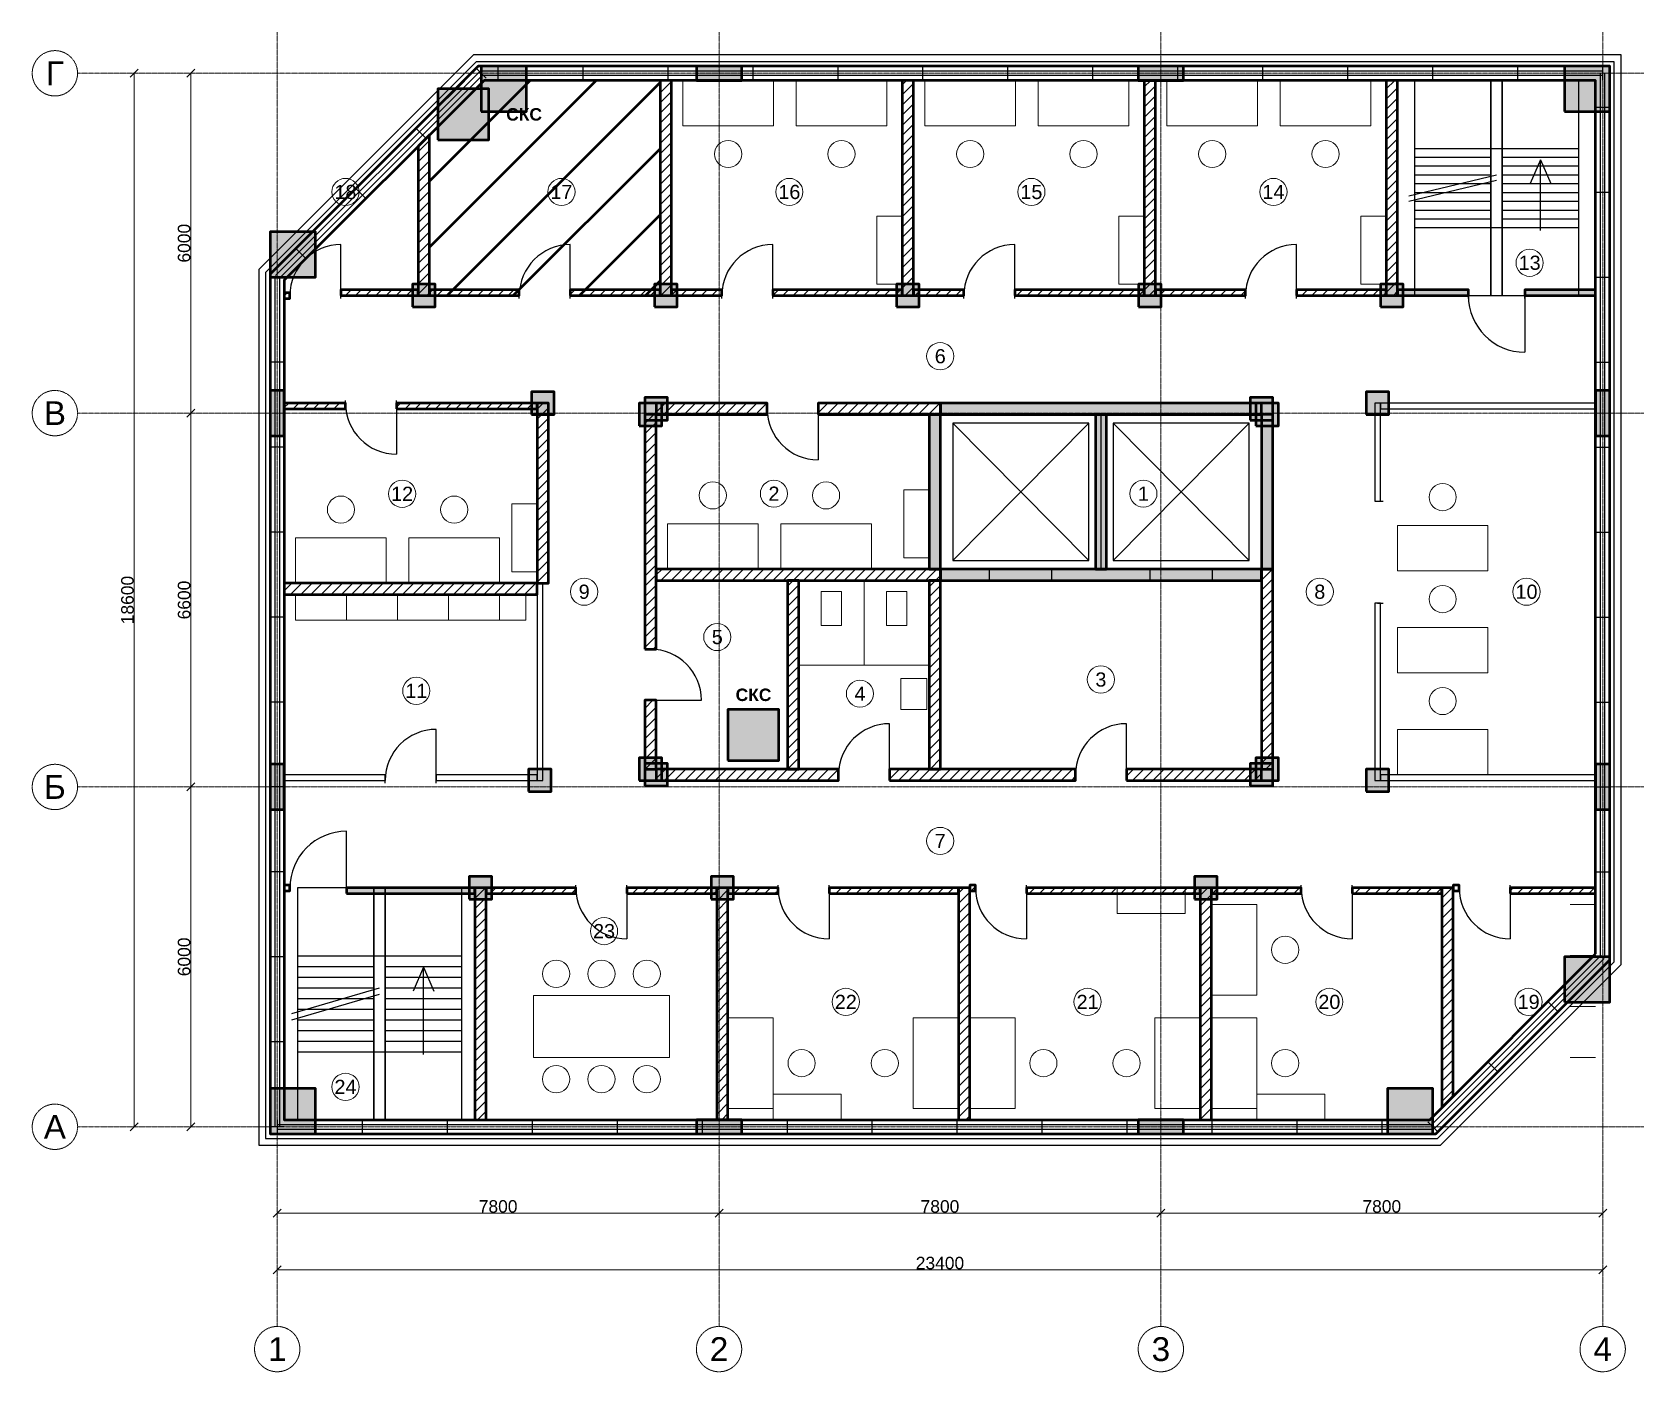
# Model space of a CAD drawing. Header units: millimetres. Extents: x -4325 to 24125, y -4325 to 19325.
import ezdxf
from ezdxf.enums import TextEntityAlignment as Align

# ---------------------------------------------------------------- set-up
doc = ezdxf.new("R2010")
doc.units = ezdxf.units.MM
doc.linetypes.add('CENTER2', pattern=[2.541, 1.587, -0.318, 0.318, -0.318])
for name, color, linetype, lineweight in [('A-ANNO-ROOM', 7, 'CONTINUOUS', 18), ('A-DIMS', 8, 'CONTINUOUS', 13), ('A-DOOR', 3, 'CONTINUOUS', 25), ('A-ELEV', 7, 'CONTINUOUS', 25), ('A-FACADE-PANEL', 8, 'CONTINUOUS', 25), ('A-FURN', 8, 'CONTINUOUS', 18), ('A-GLAZ-RIBBON', 5, 'CONTINUOUS', 25), ('A-GRID', 8, 'CENTER2', 13), ('A-HATCH', 9, 'CONTINUOUS', 9), ('A-OUTLINE', 7, 'CONTINUOUS', 50), ('A-SANI', 8, 'CONTINUOUS', 18), ('A-STAIR', 7, 'CONTINUOUS', 25), ('A-WALL-BLOCK', 9, 'CONTINUOUS', 50), ('A-WALL-GLASS', 4, 'CONTINUOUS', 25), ('A-WALL-RC', 7, 'CONTINUOUS', 50), ('E-SCS-RISER', 1, 'CONTINUOUS', 50), ('E-SERVER-ROOM', 1, 'CONTINUOUS', 50)]:
    doc.layers.add(name, color=color, linetype=linetype, lineweight=lineweight)
doc.styles.add('Arial-Bold', font='arialbd.ttf')
doc.styles.get("Standard").update_dxf_attribs({"font": 'arial.ttf'})

msp = doc.modelspace()

# ---------------------------------------------------------------- hatches: boundary and pattern name
at = {"layer": 'A-HATCH'}
h = msp.add_hatch(dxfattribs=at)
h.set_pattern_fill('ANSI31', scale=40)
h.paths.add_polyline_path([(6761, 14675), (6961, 14675), (6961, 18475), (6961, 18475), (6761, 18475), (6761, 18475)])
h = msp.add_hatch(dxfattribs=at)
h.set_pattern_fill('ANSI31', scale=40)
h.paths.add_polyline_path([(11034, 14675), (11234, 14675), (11234, 18475), (11234, 18475), (11034, 18475), (11034, 18475)])
h = msp.add_hatch(dxfattribs=at)
h.set_pattern_fill('ANSI31', scale=40)
h.paths.add_polyline_path([(15307, 14675), (15507, 14675), (15507, 18475), (15507, 18475), (15307, 18475), (15307, 18475)])
h = msp.add_hatch(dxfattribs=at)
h.set_pattern_fill('ANSI31', scale=40)
h.paths.add_polyline_path([(19580, 14675), (19780, 14675), (19780, 18475), (19780, 18475), (19580, 18475), (19580, 18475)])
h = msp.add_hatch(dxfattribs=at)
h.set_pattern_fill('ANSI31', scale=40)
h.paths.add_polyline_path([(2488, 14675), (2688, 14675), (2688, 17511), (2488, 17311)])
h = msp.add_hatch(dxfattribs=at)
h.set_pattern_fill('ANSI31', scale=40)
h.paths.add_polyline_path([(125, 14625), (125, 14625), (225, 14625), (225, 14725), (125, 14725), (125, 14725)])
h = msp.add_hatch(dxfattribs=at)
h.set_pattern_fill('ANSI31', scale=40)
h.paths.add_polyline_path([(1125, 14675), (2488, 14675), (2488, 14775), (1125, 14775)])
h = msp.add_hatch(dxfattribs=at)
h.set_pattern_fill('ANSI31', scale=40)
h.paths.add_polyline_path([(2688, 14675), (4274, 14675), (4274, 14775), (2688, 14775)])
h = msp.add_hatch(dxfattribs=at)
h.set_pattern_fill('ANSI31', scale=40)
h.paths.add_polyline_path([(5174, 14675), (6761, 14675), (6761, 14775), (5174, 14775)])
h = msp.add_hatch(dxfattribs=at)
h.set_pattern_fill('ANSI31', scale=40)
h.paths.add_polyline_path([(6961, 14675), (7848, 14675), (7848, 14775), (6961, 14775)])
h = msp.add_hatch(dxfattribs=at)
h.set_pattern_fill('ANSI31', scale=40)
h.paths.add_polyline_path([(8748, 14675), (11034, 14675), (11034, 14775), (8748, 14775)])
h = msp.add_hatch(dxfattribs=at)
h.set_pattern_fill('ANSI31', scale=40)
h.paths.add_polyline_path([(11234, 14675), (12120, 14675), (12120, 14775), (11234, 14775)])
h = msp.add_hatch(dxfattribs=at)
h.set_pattern_fill('ANSI31', scale=40)
h.paths.add_polyline_path([(13020, 14675), (15307, 14675), (15307, 14775), (13020, 14775)])
h = msp.add_hatch(dxfattribs=at)
h.set_pattern_fill('ANSI31', scale=40)
h.paths.add_polyline_path([(15507, 14675), (17094, 14675), (17094, 14775), (15507, 14775)])
h = msp.add_hatch(dxfattribs=at)
h.set_pattern_fill('ANSI31', scale=40)
h.paths.add_polyline_path([(17994, 14675), (19580, 14675), (19580, 14775), (17994, 14775)])
h = msp.add_hatch(dxfattribs=at)
h.set_pattern_fill('ANSI31', scale=40)
h.paths.add_polyline_path([(125, 12675), (125, 12675), (1207, 12675), (1207, 12775), (125, 12775), (125, 12775)])
h = msp.add_hatch(dxfattribs=at)
h.set_pattern_fill('ANSI31', scale=40)
h.paths.add_polyline_path([(2107, 12675), (4589, 12675), (4589, 12775), (2107, 12775)])
h = msp.add_hatch(dxfattribs=at)
h.set_pattern_fill('ANSI31', scale=40)
h.paths.add_polyline_path([(4589, 9596), (4789, 9596), (4789, 12775), (4589, 12775)])
h = msp.add_hatch(dxfattribs=at)
h.set_pattern_fill('ANSI31', scale=40)
h.paths.add_polyline_path([(6489, 8432), (6689, 8432), (6689, 12575), (6489, 12575)])
h = msp.add_hatch(dxfattribs=at)
h.set_pattern_fill('ANSI31', scale=40)
h.paths.add_polyline_path([(6689, 12575), (8650, 12575), (8650, 12775), (6689, 12775)])
h = msp.add_hatch(dxfattribs=at)
h.set_pattern_fill('ANSI31', scale=40)
h.paths.add_polyline_path([(9550, 12575), (11711, 12575), (11711, 12775), (9550, 12775)])
h = msp.add_hatch(dxfattribs=at)
h.set_pattern_fill('ANSI31', scale=40)
h.paths.add_polyline_path([(6689, 9648), (11711, 9648), (11711, 9848), (6689, 9848)])
h = msp.add_hatch(dxfattribs=at)
h.set_pattern_fill('ANSI31', scale=40)
h.paths.add_polyline_path([(17375, 6317), (17575, 6317), (17575, 9848), (17375, 9848)])
h = msp.add_hatch(dxfattribs=at)
h.set_pattern_fill('ANSI31', scale=40)
h.paths.add_polyline_path([(125, 9396), (125, 9396), (4589, 9396), (4589, 9596), (125, 9596), (125, 9596)])
h = msp.add_hatch(dxfattribs=at)
h.set_pattern_fill('ANSI31', scale=40)
h.paths.add_polyline_path([(9008, 6317), (9208, 6317), (9208, 9648), (9008, 9648)])
h = msp.add_hatch(dxfattribs=at)
h.set_pattern_fill('ANSI31', scale=40)
h.paths.add_polyline_path([(11511, 6317), (11711, 6317), (11711, 9648), (11511, 9648)])
h = msp.add_hatch(dxfattribs=at)
h.set_pattern_fill('ANSI31', scale=40)
h.paths.add_polyline_path([(6489, 6317), (6689, 6317), (6689, 7532), (6489, 7532)])
h = msp.add_hatch(dxfattribs=at)
h.set_pattern_fill('ANSI31', scale=40)
h.paths.add_polyline_path([(6689, 6117), (9910, 6117), (9910, 6317), (6689, 6317)])
h = msp.add_hatch(dxfattribs=at)
h.set_pattern_fill('ANSI31', scale=40)
h.paths.add_polyline_path([(10810, 6117), (14093, 6117), (14093, 6317), (10810, 6317)])
h = msp.add_hatch(dxfattribs=at)
h.set_pattern_fill('ANSI31', scale=40)
h.paths.add_polyline_path([(14993, 6117), (17375, 6117), (17375, 6317), (14993, 6317)])
h = msp.add_hatch(dxfattribs=at)
h.set_pattern_fill('ANSI31', scale=40)
h.paths.add_polyline_path([(125, 4167), (125, 4167), (225, 4167), (225, 4267), (125, 4267), (125, 4267)])
h = msp.add_hatch(dxfattribs=at)
h.set_pattern_fill('ANSI31', scale=40)
h.paths.add_polyline_path([(3490, 125), (3690, 125), (3690, 125), (3690, 4217), (3490, 4217), (3490, 125)])
h = msp.add_hatch(dxfattribs=at)
h.set_pattern_fill('ANSI31', scale=40)
h.paths.add_polyline_path([(3690, 4117), (5274, 4117), (5274, 4217), (3690, 4217)])
h = msp.add_hatch(dxfattribs=at)
h.set_pattern_fill('ANSI31', scale=40)
h.paths.add_polyline_path([(6174, 4117), (7758, 4117), (7758, 4217), (6174, 4217)])
h = msp.add_hatch(dxfattribs=at)
h.set_pattern_fill('ANSI31', scale=40)
h.paths.add_polyline_path([(7758, 125), (7958, 125), (7958, 125), (7958, 4217), (7758, 4217), (7758, 125)])
h = msp.add_hatch(dxfattribs=at)
h.set_pattern_fill('ANSI31', scale=40)
h.paths.add_polyline_path([(7958, 4117), (8842, 4117), (8842, 4217), (7958, 4217)])
h = msp.add_hatch(dxfattribs=at)
h.set_pattern_fill('ANSI31', scale=40)
h.paths.add_polyline_path([(9742, 4117), (12026, 4117), (12026, 4217), (9742, 4217)])
h = msp.add_hatch(dxfattribs=at)
h.set_pattern_fill('ANSI31', scale=40)
h.paths.add_polyline_path([(12026, 125), (12226, 125), (12226, 125), (12226, 4217), (12026, 4217), (12026, 125)])
h = msp.add_hatch(dxfattribs=at)
h.set_pattern_fill('ANSI31', scale=40)
h.paths.add_polyline_path([(12226, 4167), (12326, 4167), (12326, 4267), (12226, 4267)])
h = msp.add_hatch(dxfattribs=at)
h.set_pattern_fill('ANSI31', scale=40)
h.paths.add_polyline_path([(13226, 4117), (16294, 4117), (16294, 4217), (13226, 4217)])
h = msp.add_hatch(dxfattribs=at)
h.set_pattern_fill('ANSI31', scale=40)
h.paths.add_polyline_path([(16294, 125), (16494, 125), (16494, 125), (16494, 4217), (16294, 4217), (16294, 125)])
h = msp.add_hatch(dxfattribs=at)
h.set_pattern_fill('ANSI31', scale=40)
h.paths.add_polyline_path([(16494, 4117), (18078, 4117), (18078, 4217), (16494, 4217)])
h = msp.add_hatch(dxfattribs=at)
h.set_pattern_fill('ANSI31', scale=40)
h.paths.add_polyline_path([(18978, 4117), (20562, 4117), (20562, 4217), (18978, 4217)])
h = msp.add_hatch(dxfattribs=at)
h.set_pattern_fill('ANSI31', scale=40)
h.paths.add_polyline_path([(20762, 539), (20762, 4217), (20562, 4217), (20562, 339)])
h = msp.add_hatch(dxfattribs=at)
h.set_pattern_fill('ANSI31', scale=40)
h.paths.add_polyline_path([(20762, 4167), (20868, 4167), (20868, 4267), (20762, 4267)])
h = msp.add_hatch(dxfattribs=at)
h.set_pattern_fill('ANSI31', scale=40)
h.paths.add_polyline_path([(21768, 4117), (23275, 4117), (23275, 4117), (23275, 4217), (23275, 4217), (21768, 4217)])
at = {"layer": 'A-WALL-RC'}
h = msp.add_hatch(color=7, dxfattribs=at)
h.dxf.hatch_style = 1
h.paths.add_polyline_path([(3600, 17925), (4400, 17925), (4400, 18725), (3600, 18725)])
h = msp.add_hatch(color=7, dxfattribs=at)
h.dxf.hatch_style = 1
h.paths.add_polyline_path([(7400, 18475), (8200, 18475), (8200, 18725), (7400, 18725)])
h = msp.add_hatch(color=7, dxfattribs=at)
h.dxf.hatch_style = 1
h.paths.add_polyline_path([(15200, 18475), (16000, 18475), (16000, 18725), (15200, 18725)])
h = msp.add_hatch(color=7, dxfattribs=at)
h.dxf.hatch_style = 1
h.paths.add_polyline_path([(22725, 17925), (23525, 17925), (23525, 18725), (22725, 18725)])
h = msp.add_hatch(color=7, dxfattribs=at)
h.dxf.hatch_style = 1
h.paths.add_polyline_path([(-125, 15000), (675, 15000), (675, 15800), (-125, 15800)])
h = msp.add_hatch(color=7, dxfattribs=at)
h.dxf.hatch_style = 1
h.paths.add_polyline_path([(2388, 14475), (2788, 14475), (2788, 14875), (2388, 14875)])
h = msp.add_hatch(color=7, dxfattribs=at)
h.dxf.hatch_style = 1
h.paths.add_polyline_path([(6661, 14475), (7061, 14475), (7061, 14875), (6661, 14875)])
h = msp.add_hatch(color=7, dxfattribs=at)
h.dxf.hatch_style = 1
h.paths.add_polyline_path([(10934, 14475), (11334, 14475), (11334, 14875), (10934, 14875)])
h = msp.add_hatch(color=7, dxfattribs=at)
h.dxf.hatch_style = 1
h.paths.add_polyline_path([(15207, 14475), (15607, 14475), (15607, 14875), (15207, 14875)])
h = msp.add_hatch(color=7, dxfattribs=at)
h.dxf.hatch_style = 1
h.paths.add_polyline_path([(19480, 14475), (19880, 14475), (19880, 14875), (19480, 14875)])
h = msp.add_hatch(color=7, dxfattribs=at)
h.dxf.hatch_style = 1
h.paths.add_polyline_path([(19780, 14675), (21028, 14675), (21028, 14775), (19780, 14775)])
h = msp.add_hatch(color=7, dxfattribs=at)
h.dxf.hatch_style = 1
h.paths.add_polyline_path([(22028, 14675), (23275, 14675), (23275, 14675), (23275, 14775), (23275, 14775), (22028, 14775)])
h = msp.add_hatch(color=7, dxfattribs=at)
h.dxf.hatch_style = 1
h.paths.add_polyline_path([(-125, 12200), (125, 12200), (125, 13000), (-125, 13000)])
h = msp.add_hatch(color=7, dxfattribs=at)
h.dxf.hatch_style = 1
h.paths.add_polyline_path([(4489, 12575), (4889, 12575), (4889, 12975), (4489, 12975)])
h = msp.add_hatch(color=7, dxfattribs=at)
h.dxf.hatch_style = 1
h.paths.add_polyline_path([(6489, 12475), (6889, 12475), (6889, 12875), (6489, 12875)])
h = msp.add_hatch(color=7, dxfattribs=at)
h.dxf.hatch_style = 1
h.paths.add_polyline_path([(17175, 12475), (17575, 12475), (17575, 12875), (17175, 12875)])
h = msp.add_hatch(color=7, dxfattribs=at)
h.dxf.hatch_style = 1
h.paths.add_polyline_path([(19225, 12575), (19625, 12575), (19625, 12975), (19225, 12975)])
h = msp.add_hatch(color=7, dxfattribs=at)
h.dxf.hatch_style = 1
h.paths.add_polyline_path([(23275, 12200), (23525, 12200), (23525, 13000), (23275, 13000)])
h = msp.add_hatch(color=7, dxfattribs=at)
h.dxf.hatch_style = 1
h.paths.add_polyline_path([(6389, 12375), (6789, 12375), (6789, 12775), (6389, 12775)])
h = msp.add_hatch(color=7, dxfattribs=at)
h.dxf.hatch_style = 1
h.paths.add_polyline_path([(11511, 9848), (11711, 9848), (11711, 12575), (11511, 12575)])
h = msp.add_hatch(color=7, dxfattribs=at)
h.dxf.hatch_style = 1
h.paths.add_polyline_path([(11711, 12575), (17375, 12575), (17375, 12775), (11711, 12775)])
h = msp.add_hatch(color=7, dxfattribs=at)
h.dxf.hatch_style = 1
h.paths.add_polyline_path([(14443, 9848), (14643, 9848), (14643, 12575), (14443, 12575)])
h = msp.add_hatch(color=7, dxfattribs=at)
h.dxf.hatch_style = 1
h.paths.add_polyline_path([(17275, 12375), (17675, 12375), (17675, 12775), (17275, 12775)])
h = msp.add_hatch(color=7, dxfattribs=at)
h.dxf.hatch_style = 1
h.paths.add_polyline_path([(17375, 9848), (17575, 9848), (17575, 12575), (17375, 12575)])
h = msp.add_hatch(color=7, dxfattribs=at)
h.dxf.hatch_style = 1
h.paths.add_polyline_path([(11711, 9648), (17375, 9648), (17375, 9848), (11711, 9848)])
h = msp.add_hatch(color=7, dxfattribs=at)
h.dxf.hatch_style = 1
h.paths.add_polyline_path([(-125, 5600), (125, 5600), (125, 6400), (-125, 6400)])
h = msp.add_hatch(color=7, dxfattribs=at)
h.dxf.hatch_style = 1
h.paths.add_polyline_path([(4439, 5917), (4839, 5917), (4839, 6317), (4439, 6317)])
h = msp.add_hatch(color=7, dxfattribs=at)
h.dxf.hatch_style = 1
h.paths.add_polyline_path([(6389, 6117), (6789, 6117), (6789, 6517), (6389, 6517)])
h = msp.add_hatch(color=7, dxfattribs=at)
h.dxf.hatch_style = 1
h.paths.add_polyline_path([(6489, 6017), (6889, 6017), (6889, 6417), (6489, 6417)])
h = msp.add_hatch(color=7, dxfattribs=at)
h.dxf.hatch_style = 1
h.paths.add_polyline_path([(17175, 6017), (17575, 6017), (17575, 6417), (17175, 6417)])
h = msp.add_hatch(color=7, dxfattribs=at)
h.dxf.hatch_style = 1
h.paths.add_polyline_path([(17275, 6117), (17675, 6117), (17675, 6517), (17275, 6517)])
h = msp.add_hatch(color=7, dxfattribs=at)
h.dxf.hatch_style = 1
h.paths.add_polyline_path([(19225, 5917), (19625, 5917), (19625, 6317), (19225, 6317)])
h = msp.add_hatch(color=7, dxfattribs=at)
h.dxf.hatch_style = 1
h.paths.add_polyline_path([(23275, 5600), (23525, 5600), (23525, 6400), (23275, 6400)])
h = msp.add_hatch(color=7, dxfattribs=at)
h.dxf.hatch_style = 1
h.paths.add_polyline_path([(3390, 4017), (3790, 4017), (3790, 4417), (3390, 4417)])
h = msp.add_hatch(color=7, dxfattribs=at)
h.dxf.hatch_style = 1
h.paths.add_polyline_path([(7658, 4017), (8058, 4017), (8058, 4417), (7658, 4417)])
h = msp.add_hatch(color=7, dxfattribs=at)
h.dxf.hatch_style = 1
h.paths.add_polyline_path([(16194, 4017), (16594, 4017), (16594, 4417), (16194, 4417)])
h = msp.add_hatch(color=7, dxfattribs=at)
h.dxf.hatch_style = 1
h.paths.add_polyline_path([(1225, 4117), (3490, 4117), (3490, 4217), (1225, 4217)])
h = msp.add_hatch(color=7, dxfattribs=at)
h.dxf.hatch_style = 1
h.paths.add_polyline_path([(22725, 2200), (23525, 2200), (23525, 3000), (22725, 3000)])
h = msp.add_hatch(color=7, dxfattribs=at)
h.dxf.hatch_style = 1
h.paths.add_polyline_path([(-125, -125), (675, -125), (675, 675), (-125, 675)])
h = msp.add_hatch(color=7, dxfattribs=at)
h.dxf.hatch_style = 1
h.paths.add_polyline_path([(19600, -125), (20400, -125), (20400, 675), (19600, 675)])
h = msp.add_hatch(color=7, dxfattribs=at)
h.dxf.hatch_style = 1
h.paths.add_polyline_path([(7400, -125), (8200, -125), (8200, 125), (7400, 125)])
h = msp.add_hatch(color=7, dxfattribs=at)
h.dxf.hatch_style = 1
h.paths.add_polyline_path([(15200, -125), (16000, -125), (16000, 125), (15200, 125)])
at = {"layer": 'E-SCS-RISER'}
h = msp.add_hatch(color=7, dxfattribs=at)
h.dxf.hatch_style = 1
h.paths.add_polyline_path([(2838, 17425), (3738, 17425), (3738, 18325), (2838, 18325)])
h = msp.add_hatch(color=7, dxfattribs=at)
h.dxf.hatch_style = 1
h.paths.add_polyline_path([(7958, 6467), (8858, 6467), (8858, 7367), (7958, 7367)])
at = {"layer": 'E-SERVER-ROOM'}
h = msp.add_hatch(dxfattribs=at)
h.set_pattern_fill('ANSI31', scale=260)
h.paths.add_polyline_path([(2688, 14675), (6761, 14675), (6761, 18475), (2688, 18475)])

# ---------------------------------------------------------------- linework, layer by layer
at = {"layer": 'A-ANNO-ROOM'}
for centre in [(1205, 16505), (5018, 16505), (9041, 16505), (13314, 16505), (17587, 16505), (22110, 15255), (11705, 13605), (2205, 11176), (8769, 11178), (15291, 11178), (5419, 9447), (18405, 9447), (22055, 9447), (7769, 8647), (14541, 7897), (2455, 7697), (10288, 7647), (11705, 5047), (5770, 3455), (10038, 2205), (14306, 2205), (18574, 2205), (22092, 2205), (1205, 705)]:
    msp.add_circle(centre, 240, dxfattribs=at)
at = {"layer": 'A-DIMS'}
for p, q in [((-2596, 18529), (-2454, 18671)), ((-2525, 0), (-2525, 18600)), ((-1596, 18529), (-1454, 18671)), ((-1525, 12600), (-1525, 18600)), ((-1596, 12529), (-1454, 12671)), ((-1596, 12529), (-1454, 12671)), ((-1525, 6000), (-1525, 12600)), ((-1596, 5929), (-1454, 6071)), ((-1596, 5929), (-1454, 6071)), ((-1525, 0), (-1525, 6000)), ((-2596, -71), (-2454, 71)), ((-1596, -71), (-1454, 71)), ((-71, -1596), (71, -1454)), ((0, -1525), (7800, -1525)), ((7729, -1596), (7871, -1454)), ((7729, -1596), (7871, -1454)), ((7800, -1525), (15600, -1525)), ((15529, -1596), (15671, -1454)), ((15529, -1596), (15671, -1454)), ((15600, -1525), (23400, -1525)), ((23329, -1596), (23471, -1454)), ((-71, -2596), (71, -2454)), ((0, -2525), (23400, -2525)), ((23329, -2596), (23471, -2454))]:
    msp.add_line(p, q, dxfattribs=at)
at = {"layer": 'A-DOOR'}
for p, q in [((1125, 14675), (1125, 15575)), ((5174, 14675), (5174, 15575)), ((8748, 14675), (8748, 15575)), ((13020, 14675), (13020, 15575)), ((17994, 14675), (17994, 15575)), ((225, 14625), (225, 14725)), ((1125, 14625), (1125, 14725)), ((4274, 14625), (4274, 14725)), ((5174, 14625), (5174, 14725)), ((7848, 14625), (7848, 14725)), ((8748, 14625), (8748, 14725)), ((12120, 14625), (12120, 14725)), ((13020, 14625), (13020, 14725)), ((17094, 14625), (17094, 14725)), ((17994, 14625), (17994, 14725)), ((21028, 14625), (21028, 14725)), ((22028, 14625), (22028, 14725)), ((22028, 14675), (22028, 13675)), ((1207, 12725), (1207, 12825)), ((2107, 12725), (2107, 12825)), ((2107, 12775), (2107, 11875)), ((8650, 12575), (8650, 12775)), ((9550, 12575), (9550, 12775)), ((9550, 12675), (9550, 11775)), ((19425, 11046), (19525, 11046)), ((12577, 9648), (12577, 9848)), ((13677, 9648), (13677, 9848)), ((15409, 9648), (15409, 9848)), ((16509, 9648), (16509, 9848)), ((19425, 9246), (19525, 9246)), ((6489, 8432), (6689, 8432)), ((6489, 7532), (6689, 7532)), ((6589, 7532), (7489, 7532)), ((10810, 6217), (10810, 7117)), ((14993, 6217), (14993, 7117)), ((2807, 6117), (2807, 7017)), ((9910, 6117), (9910, 6317)), ((10810, 6117), (10810, 6317)), ((14093, 6117), (14093, 6317)), ((14993, 6117), (14993, 6317)), ((1907, 6067), (1907, 6167)), ((2807, 6067), (2807, 6167)), ((1225, 4217), (1225, 5217)), ((225, 4167), (225, 4267)), ((1225, 4167), (1225, 4267)), ((5274, 4167), (5274, 4267)), ((6174, 4167), (6174, 4267)), ((6174, 4217), (6174, 3317)), ((8842, 4167), (8842, 4267)), ((9742, 4167), (9742, 4267)), ((9742, 4217), (9742, 3317)), ((12326, 4167), (12326, 4267)), ((13226, 4167), (13226, 4267)), ((13226, 4217), (13226, 3317)), ((18078, 4167), (18078, 4267)), ((18978, 4167), (18978, 4267)), ((18978, 4217), (18978, 3317)), ((20868, 4167), (20868, 4267)), ((21768, 4167), (21768, 4267)), ((21768, 4217), (21768, 3317))]:
    msp.add_line(p, q, dxfattribs=at)
for centre, radius, start, end in [((1125, 14675), 900, 90, 180), ((5174, 14675), 900, 90, 180), ((8748, 14675), 900, 90, 180), ((13020, 14675), 900, 90, 180), ((17994, 14675), 900, 90, 180), ((22028, 14675), 1000, 180, -90), ((2107, 12775), 900, 180, -90), ((9550, 12675), 900, 180, -90), ((6589, 7532), 900, 0, 90), ((10810, 6217), 900, 90, 180), ((14993, 6217), 900, 90, 180), ((2807, 6117), 900, 90, 180), ((1225, 4217), 1000, 90, 180), ((6174, 4217), 900, 180, -90), ((9742, 4217), 900, 180, -90), ((13226, 4217), 900, 180, -90), ((18978, 4217), 900, 180, -90), ((21768, 4217), 900, 180, -90)]:
    msp.add_arc(centre, radius, start, end, dxfattribs=at)
at = {"layer": 'A-ELEV'}
for p, q in [((14543, 9848), (14543, 12575)), ((11927, 9998), (14327, 12425)), ((11927, 12425), (14327, 9998)), ((14759, 9998), (17159, 12425)), ((14759, 12425), (17159, 9998))]:
    msp.add_line(p, q, dxfattribs=at)
for points in [[(11927, 9998), (14327, 9998), (14327, 12425), (11927, 12425)], [(14759, 9998), (17159, 9998), (17159, 12425), (14759, 12425)]]:
    msp.add_lwpolyline(points, close=True, dxfattribs=at)
at = {"layer": 'A-FACADE-PANEL'}
for points in [[(23725, 2865), (23725, 18925), (3465, 18925), (-325, 15135), (-325, -325), (20535, -325)], [(23605, 2915), (23605, 18805), (3515, 18805), (-205, 15085), (-205, -205), (20485, -205)]]:
    msp.add_lwpolyline(points, close=True, dxfattribs=at)
at = {"layer": 'A-FURN'}
for p, q in [((1225, 8946), (1225, 9396)), ((2125, 8946), (2125, 9396)), ((3025, 8946), (3025, 9396)), ((3925, 8946), (3925, 9396)), ((22825, 3925), (23275, 3925)), ((22825, 3025), (23275, 3025)), ((22825, 2125), (23275, 2125)), ((22825, 1225), (23275, 1225))]:
    msp.add_line(p, q, dxfattribs=at)
for points in [[(7161, 17675), (8761, 17675), (8761, 18475), (7161, 18475)], [(9161, 17675), (10761, 17675), (10761, 18475), (9161, 18475)], [(11434, 17675), (13034, 17675), (13034, 18475), (11434, 18475)], [(13434, 17675), (15034, 17675), (15034, 18475), (13434, 18475)], [(15707, 17675), (17307, 17675), (17307, 18475), (15707, 18475)], [(17707, 17675), (19307, 17675), (19307, 18475), (17707, 18475)], [(10584, 14875), (11034, 14875), (11034, 16075), (10584, 16075)], [(14857, 14875), (15307, 14875), (15307, 16075), (14857, 16075)], [(19130, 14875), (19580, 14875), (19580, 16075), (19130, 16075)], [(11061, 10048), (11511, 10048), (11511, 11248), (11061, 11248)], [(4139, 9796), (4589, 9796), (4589, 10996), (4139, 10996)], [(6889, 9848), (8489, 9848), (8489, 10648), (6889, 10648)], [(8889, 9848), (10489, 9848), (10489, 10648), (8889, 10648)], [(19775, 9817), (21375, 9817), (21375, 10617), (19775, 10617)], [(325, 9596), (1925, 9596), (1925, 10396), (325, 10396)], [(2325, 9596), (3925, 9596), (3925, 10396), (2325, 10396)], [(325, 8946), (4389, 8946), (4389, 9396), (325, 9396)], [(19775, 8017), (21375, 8017), (21375, 8817), (19775, 8817)], [(19775, 6217), (21375, 6217), (21375, 7017), (19775, 7017)], [(14826, 3767), (16026, 3767), (16026, 4217), (14826, 4217)], [(16494, 2325), (17294, 2325), (17294, 3925), (16494, 3925)], [(4524, 1221), (6924, 1221), (6924, 2321), (4524, 2321)], [(7958, 325), (8758, 325), (8758, 1925), (7958, 1925)], [(11226, 325), (12026, 325), (12026, 1925), (11226, 1925)], [(12226, 325), (13026, 325), (13026, 1925), (12226, 1925)], [(15494, 325), (16294, 325), (16294, 1925), (15494, 1925)], [(16494, 325), (17294, 325), (17294, 1925), (16494, 1925)], [(8758, 125), (9958, 125), (9958, 575), (8758, 575)], [(17294, 125), (18494, 125), (18494, 575), (17294, 575)]]:
    msp.add_lwpolyline(points, close=True, dxfattribs=at)
for centre in [(7961, 17175), (9961, 17175), (12234, 17175), (14234, 17175), (16507, 17175), (18507, 17175), (7689, 11148), (9689, 11148), (1125, 10896), (3125, 10896), (20575, 11117), (20575, 9317), (20575, 7517), (17794, 3125), (4924, 2701), (5724, 2701), (6524, 2701), (9258, 1125), (10726, 1125), (13526, 1125), (14994, 1125), (17794, 1125), (4924, 841), (5724, 841), (6524, 841)]:
    msp.add_circle(centre, 240, dxfattribs=at)
at = {"layer": 'A-GLAZ-RIBBON'}
for p, q in [((3572, 18628), (-28, 15028)), ((3628, 18572), (28, 14972)), ((3688, 18512), (3512, 18688)), ((23400, 18640), (3600, 18640)), ((23400, 18560), (3600, 18560)), ((3900, 18475), (3900, 18725)), ((5400, 18475), (5400, 18725)), ((6900, 18475), (6900, 18725)), ((8400, 18475), (8400, 18725)), ((9900, 18475), (9900, 18725)), ((11400, 18475), (11400, 18725)), ((12900, 18475), (12900, 18725)), ((14400, 18475), (14400, 18725)), ((15900, 18475), (15900, 18725)), ((17400, 18475), (17400, 18725)), ((18900, 18475), (18900, 18725)), ((20400, 18475), (20400, 18725)), ((21900, 18475), (21900, 18725)), ((23360, 3000), (23360, 18600)), ((23400, 18475), (23400, 18725)), ((23440, 3000), (23440, 18600)), ((23275, 18000), (23525, 18000)), ((2628, 17451), (2451, 17628)), ((1567, 16390), (1390, 16567)), ((23275, 16500), (23525, 16500)), ((506, 15330), (330, 15506)), ((125, 15000), (-125, 15000)), ((-40, 15000), (-40, 0)), ((40, 15000), (40, 0)), ((23275, 15000), (23525, 15000)), ((125, 13500), (-125, 13500)), ((23275, 13500), (23525, 13500)), ((125, 12000), (-125, 12000)), ((23275, 12000), (23525, 12000)), ((125, 10500), (-125, 10500)), ((23275, 10500), (23525, 10500)), ((125, 9000), (-125, 9000)), ((23275, 9000), (23525, 9000)), ((125, 7500), (-125, 7500)), ((23275, 7500), (23525, 7500)), ((125, 6000), (-125, 6000)), ((23275, 6000), (23525, 6000)), ((125, 4500), (-125, 4500)), ((23275, 4500), (23525, 4500)), ((125, 3000), (-125, 3000)), ((20372, 28), (23372, 3028)), ((20428, -28), (23428, 2972)), ((23275, 3000), (23525, 3000)), ((22433, 2210), (22610, 2033)), ((125, 1500), (-125, 1500)), ((21372, 1149), (21549, 972)), ((125, 0), (-125, 0)), ((0, 125), (0, -125)), ((0, 40), (20400, 40)), ((1500, 125), (1500, -125)), ((3000, 125), (3000, -125)), ((4500, 125), (4500, -125)), ((6000, 125), (6000, -125)), ((7500, 125), (7500, -125)), ((9000, 125), (9000, -125)), ((10500, 125), (10500, -125)), ((12000, 125), (12000, -125)), ((13500, 125), (13500, -125)), ((15000, 125), (15000, -125)), ((16500, 125), (16500, -125)), ((18000, 125), (18000, -125)), ((19500, 125), (19500, -125)), ((20312, 88), (20488, -88)), ((0, -40), (20400, -40))]:
    msp.add_line(p, q, dxfattribs=at)
at = {"layer": 'A-GRID'}
for p, q in [((0, -3525), (0, 19325)), ((7800, -3525), (7800, 19325)), ((15600, -3525), (15600, 19325)), ((23400, -3525), (23400, 19325)), ((-3525, 18600), (24125, 18600)), ((-3525, 12600), (24125, 12600)), ((-3525, 6000), (24125, 6000)), ((-3525, 0), (24125, 0))]:
    msp.add_line(p, q, dxfattribs=at)
for centre in [(-3925, 18600), (-3925, 12600), (-3925, 6000), (-3925, 0), (0, -3925), (7800, -3925), (15600, -3925), (23400, -3925)]:
    msp.add_circle(centre, 400, dxfattribs=at)
at = {"layer": 'A-OUTLINE'}
for points in [[(23525, 2948), (23525, 18725), (3548, 18725), (-125, 15052), (-125, -125), (20452, -125)], [(23275, 3052), (23275, 18475), (3652, 18475), (125, 14948), (125, 125), (20348, 125)]]:
    msp.add_lwpolyline(points, close=True, dxfattribs=at)
at = {"layer": 'A-SANI'}
for points in [[(9208, 8148), (10360, 8148), (10360, 9648), (9208, 9648)], [(9604, 8848), (9964, 8848), (9964, 9448), (9604, 9448)], [(10360, 8148), (11511, 8148), (11511, 9648), (10360, 9648)], [(10755, 8848), (11115, 8848), (11115, 9448), (10755, 9448)], [(11011, 7367), (11471, 7367), (11471, 7917), (11011, 7917)]]:
    msp.add_lwpolyline(points, close=True, dxfattribs=at)
at = {"layer": 'A-STAIR'}
for p, q in [((20078, 17275), (21428, 17275)), ((20078, 17275), (22978, 17275)), ((20078, 17119), (21428, 17119)), ((21628, 17275), (22978, 17275)), ((21628, 17119), (22978, 17119)), ((22302, 17075), (22122, 16655)), ((22302, 15825), (22302, 17075)), ((22302, 17075), (22482, 16655)), ((19978, 16435), (21528, 16808)), ((20078, 16964), (21428, 16964)), ((20078, 16808), (21428, 16808)), ((21628, 16964), (22978, 16964)), ((21628, 16808), (22978, 16808)), ((19978, 16342), (21528, 16715)), ((20078, 16653), (21428, 16653)), ((21628, 16653), (22978, 16653)), ((20078, 16497), (21428, 16497)), ((20078, 16342), (21428, 16342)), ((21628, 16497), (22978, 16497)), ((21628, 16342), (22978, 16342)), ((20078, 16186), (21428, 16186)), ((20078, 16031), (21428, 16031)), ((21628, 16186), (22978, 16186)), ((21628, 16031), (22978, 16031)), ((20078, 15875), (22978, 15875)), ((358, 3017), (1708, 3017)), ((358, 3017), (3258, 3017)), ((1908, 3017), (3258, 3017)), ((358, 2829), (1708, 2829)), ((358, 2641), (1708, 2641)), ((1908, 2829), (3258, 2829)), ((1908, 2641), (3258, 2641)), ((2582, 2817), (2402, 2397)), ((2582, 1275), (2582, 2817)), ((2582, 2817), (2762, 2397)), ((258, 2002), (1808, 2453)), ((258, 1889), (1808, 2340)), ((358, 2453), (1708, 2453)), ((1908, 2453), (3258, 2453)), ((358, 2265), (1708, 2265)), ((358, 2077), (1708, 2077)), ((1908, 2265), (3258, 2265)), ((1908, 2077), (3258, 2077)), ((358, 1889), (1708, 1889)), ((1908, 1889), (3258, 1889)), ((358, 1701), (1708, 1701)), ((358, 1513), (1708, 1513)), ((1908, 1701), (3258, 1701)), ((1908, 1513), (3258, 1513)), ((358, 1325), (3258, 1325))]:
    msp.add_line(p, q, dxfattribs=at)
for points in [[(20078, 14675), (21428, 14675), (21428, 18475), (20078, 18475)], [(21428, 14675), (21628, 14675), (21628, 18475), (21428, 18475)], [(21628, 14675), (22978, 14675), (22978, 18475), (21628, 18475)], [(358, 125), (1708, 125), (1708, 4217), (358, 4217)], [(1708, 125), (1908, 125), (1908, 4217), (1708, 4217)], [(1908, 125), (3258, 125), (3258, 4217), (1908, 4217)]]:
    msp.add_lwpolyline(points, close=True, dxfattribs=at)
at = {"layer": 'A-WALL-BLOCK'}
for points in [[(6761, 14675), (6961, 14675), (6961, 18475), (6961, 18475), (6761, 18475), (6761, 18475)], [(11034, 14675), (11234, 14675), (11234, 18475), (11234, 18475), (11034, 18475), (11034, 18475)], [(15307, 14675), (15507, 14675), (15507, 18475), (15507, 18475), (15307, 18475), (15307, 18475)], [(19580, 14675), (19780, 14675), (19780, 18475), (19780, 18475), (19580, 18475), (19580, 18475)], [(2488, 14675), (2688, 14675), (2688, 17511), (2488, 17311)], [(125, 14625), (125, 14625), (225, 14625), (225, 14725), (125, 14725), (125, 14725)], [(1125, 14675), (2488, 14675), (2488, 14775), (1125, 14775)], [(2688, 14675), (4274, 14675), (4274, 14775), (2688, 14775)], [(5174, 14675), (6761, 14675), (6761, 14775), (5174, 14775)], [(6961, 14675), (7848, 14675), (7848, 14775), (6961, 14775)], [(8748, 14675), (11034, 14675), (11034, 14775), (8748, 14775)], [(11234, 14675), (12120, 14675), (12120, 14775), (11234, 14775)], [(13020, 14675), (15307, 14675), (15307, 14775), (13020, 14775)], [(15507, 14675), (17094, 14675), (17094, 14775), (15507, 14775)], [(17994, 14675), (19580, 14675), (19580, 14775), (17994, 14775)], [(125, 12675), (125, 12675), (1207, 12675), (1207, 12775), (125, 12775), (125, 12775)], [(2107, 12675), (4589, 12675), (4589, 12775), (2107, 12775)], [(4589, 9596), (4789, 9596), (4789, 12775), (4589, 12775)], [(6489, 8432), (6689, 8432), (6689, 12575), (6489, 12575)], [(6689, 12575), (8650, 12575), (8650, 12775), (6689, 12775)], [(9550, 12575), (11711, 12575), (11711, 12775), (9550, 12775)], [(6689, 9648), (11711, 9648), (11711, 9848), (6689, 9848)], [(17375, 6317), (17575, 6317), (17575, 9848), (17375, 9848)], [(125, 9396), (125, 9396), (4589, 9396), (4589, 9596), (125, 9596), (125, 9596)], [(9008, 6317), (9208, 6317), (9208, 9648), (9008, 9648)], [(11511, 6317), (11711, 6317), (11711, 9648), (11511, 9648)], [(6489, 6317), (6689, 6317), (6689, 7532), (6489, 7532)], [(6689, 6117), (9910, 6117), (9910, 6317), (6689, 6317)], [(10810, 6117), (14093, 6117), (14093, 6317), (10810, 6317)], [(14993, 6117), (17375, 6117), (17375, 6317), (14993, 6317)], [(125, 4167), (125, 4167), (225, 4167), (225, 4267), (125, 4267), (125, 4267)], [(3490, 125), (3690, 125), (3690, 125), (3690, 4217), (3490, 4217), (3490, 125)], [(3690, 4117), (5274, 4117), (5274, 4217), (3690, 4217)], [(6174, 4117), (7758, 4117), (7758, 4217), (6174, 4217)], [(7758, 125), (7958, 125), (7958, 125), (7958, 4217), (7758, 4217), (7758, 125)], [(7958, 4117), (8842, 4117), (8842, 4217), (7958, 4217)], [(9742, 4117), (12026, 4117), (12026, 4217), (9742, 4217)], [(12026, 125), (12226, 125), (12226, 125), (12226, 4217), (12026, 4217), (12026, 125)], [(12226, 4167), (12326, 4167), (12326, 4267), (12226, 4267)], [(13226, 4117), (16294, 4117), (16294, 4217), (13226, 4217)], [(16294, 125), (16494, 125), (16494, 125), (16494, 4217), (16294, 4217), (16294, 125)], [(16494, 4117), (18078, 4117), (18078, 4217), (16494, 4217)], [(18978, 4117), (20562, 4117), (20562, 4217), (18978, 4217)], [(20762, 539), (20762, 4217), (20562, 4217), (20562, 339)], [(20762, 4167), (20868, 4167), (20868, 4267), (20762, 4267)], [(21768, 4117), (23275, 4117), (23275, 4117), (23275, 4217), (23275, 4217), (21768, 4217)]]:
    msp.add_lwpolyline(points, close=True, dxfattribs=at)
at = {"layer": 'A-WALL-GLASS'}
for points in [[(19375, 11046), (19475, 11046), (19475, 12775), (19375, 12775)], [(19475, 12675), (23275, 12675), (23275, 12675), (23275, 12775), (23275, 12775), (19475, 12775)], [(4589, 6117), (4689, 6117), (4689, 9596), (4589, 9596)], [(19375, 6117), (19475, 6117), (19475, 9246), (19375, 9246)], [(125, 6117), (125, 6117), (1907, 6117), (1907, 6217), (125, 6217), (125, 6217)], [(2807, 6117), (4589, 6117), (4589, 6217), (2807, 6217)], [(19475, 6117), (23275, 6117), (23275, 6117), (23275, 6217), (23275, 6217), (19475, 6217)]]:
    msp.add_lwpolyline(points, close=True, dxfattribs=at)
at = {"layer": 'A-WALL-RC'}
for points in [[(3600, 17925), (4400, 17925), (4400, 18725), (3600, 18725)], [(7400, 18475), (8200, 18475), (8200, 18725), (7400, 18725)], [(15200, 18475), (16000, 18475), (16000, 18725), (15200, 18725)], [(22725, 17925), (23525, 17925), (23525, 18725), (22725, 18725)], [(-125, 15000), (675, 15000), (675, 15800), (-125, 15800)], [(2388, 14475), (2788, 14475), (2788, 14875), (2388, 14875)], [(6661, 14475), (7061, 14475), (7061, 14875), (6661, 14875)], [(10934, 14475), (11334, 14475), (11334, 14875), (10934, 14875)], [(15207, 14475), (15607, 14475), (15607, 14875), (15207, 14875)], [(19480, 14475), (19880, 14475), (19880, 14875), (19480, 14875)], [(19780, 14675), (21028, 14675), (21028, 14775), (19780, 14775)], [(22028, 14675), (23275, 14675), (23275, 14675), (23275, 14775), (23275, 14775), (22028, 14775)], [(-125, 12200), (125, 12200), (125, 13000), (-125, 13000)], [(4489, 12575), (4889, 12575), (4889, 12975), (4489, 12975)], [(6489, 12475), (6889, 12475), (6889, 12875), (6489, 12875)], [(17175, 12475), (17575, 12475), (17575, 12875), (17175, 12875)], [(19225, 12575), (19625, 12575), (19625, 12975), (19225, 12975)], [(23275, 12200), (23525, 12200), (23525, 13000), (23275, 13000)], [(6389, 12375), (6789, 12375), (6789, 12775), (6389, 12775)], [(11511, 9848), (11711, 9848), (11711, 12575), (11511, 12575)], [(11711, 12575), (17375, 12575), (17375, 12775), (11711, 12775)], [(14443, 9848), (14643, 9848), (14643, 12575), (14443, 12575)], [(17275, 12375), (17675, 12375), (17675, 12775), (17275, 12775)], [(17375, 9848), (17575, 9848), (17575, 12575), (17375, 12575)], [(11711, 9648), (17375, 9648), (17375, 9848), (11711, 9848)], [(-125, 5600), (125, 5600), (125, 6400), (-125, 6400)], [(4439, 5917), (4839, 5917), (4839, 6317), (4439, 6317)], [(6389, 6117), (6789, 6117), (6789, 6517), (6389, 6517)], [(6489, 6017), (6889, 6017), (6889, 6417), (6489, 6417)], [(17175, 6017), (17575, 6017), (17575, 6417), (17175, 6417)], [(17275, 6117), (17675, 6117), (17675, 6517), (17275, 6517)], [(19225, 5917), (19625, 5917), (19625, 6317), (19225, 6317)], [(23275, 5600), (23525, 5600), (23525, 6400), (23275, 6400)], [(3390, 4017), (3790, 4017), (3790, 4417), (3390, 4417)], [(7658, 4017), (8058, 4017), (8058, 4417), (7658, 4417)], [(16194, 4017), (16594, 4017), (16594, 4417), (16194, 4417)], [(1225, 4117), (3490, 4117), (3490, 4217), (1225, 4217)], [(22725, 2200), (23525, 2200), (23525, 3000), (22725, 3000)], [(-125, -125), (675, -125), (675, 675), (-125, 675)], [(19600, -125), (20400, -125), (20400, 675), (19600, 675)], [(7400, -125), (8200, -125), (8200, 125), (7400, 125)], [(15200, -125), (16000, -125), (16000, 125), (15200, 125)]]:
    msp.add_lwpolyline(points, close=True, dxfattribs=at)
at = {"layer": 'E-SCS-RISER'}
for points in [[(2838, 17425), (3738, 17425), (3738, 18325), (2838, 18325)], [(7958, 6467), (8858, 6467), (8858, 7367), (7958, 7367)]]:
    msp.add_lwpolyline(points, close=True, dxfattribs=at)

# ---------------------------------------------------------------- texts
at = {"layer": 'A-ANNO-ROOM'}
for s, p in [('18', (1205, 16505)), ('17', (5018, 16505)), ('16', (9041, 16505)), ('15', (13314, 16505)), ('14', (17587, 16505)), ('13', (22110, 15255)), ('6', (11705, 13605)), ('12', (2205, 11176)), ('2', (8769, 11178)), ('1', (15291, 11178)), ('9', (5419, 9447)), ('8', (18405, 9447)), ('10', (22055, 9447)), ('5', (7769, 8647)), ('3', (14541, 7897)), ('11', (2455, 7697)), ('4', (10288, 7647)), ('7', (11705, 5047)), ('23', (5770, 3455)), ('22', (10038, 2205)), ('21', (14306, 2205)), ('20', (18574, 2205)), ('19', (22092, 2205)), ('24', (1205, 705))]:
    msp.add_text(s, height=250, dxfattribs=at).set_placement(p, align=Align.MIDDLE_CENTER)
at = {"layer": 'A-DIMS'}
for s, p in [('6000', (-1645, 15600)), ('18600', (-2645, 9300)), ('6600', (-1645, 9300)), ('6000', (-1645, 3000))]:
    msp.add_text(s, height=220, rotation=90, dxfattribs=at).set_placement(p, align=Align.MIDDLE_CENTER)
for s, p in [('7800', (3900, -1405)), ('7800', (11700, -1405)), ('7800', (19500, -1405)), ('23400', (11700, -2405))]:
    msp.add_text(s, height=220, dxfattribs=at).set_placement(p, align=Align.MIDDLE_CENTER)
at = {"layer": 'A-GRID'}
for s, p in [('Г', (-3925, 18600)), ('В', (-3925, 12600)), ('Б', (-3925, 6000)), ('А', (-3925, 0)), ('1', (0, -3925)), ('2', (7800, -3925)), ('3', (15600, -3925)), ('4', (23400, -3925))]:
    msp.add_text(s, height=420, dxfattribs=at).set_placement(p, align=Align.MIDDLE_CENTER)
at = {"layer": 'E-SCS-RISER', "style": 'Arial-Bold'}
for p in [(4358, 17875), (8408, 7627)]:
    msp.add_text('СКС', height=220, dxfattribs=at).set_placement(p, align=Align.MIDDLE_CENTER)

doc.saveas('drawing.dxf')
